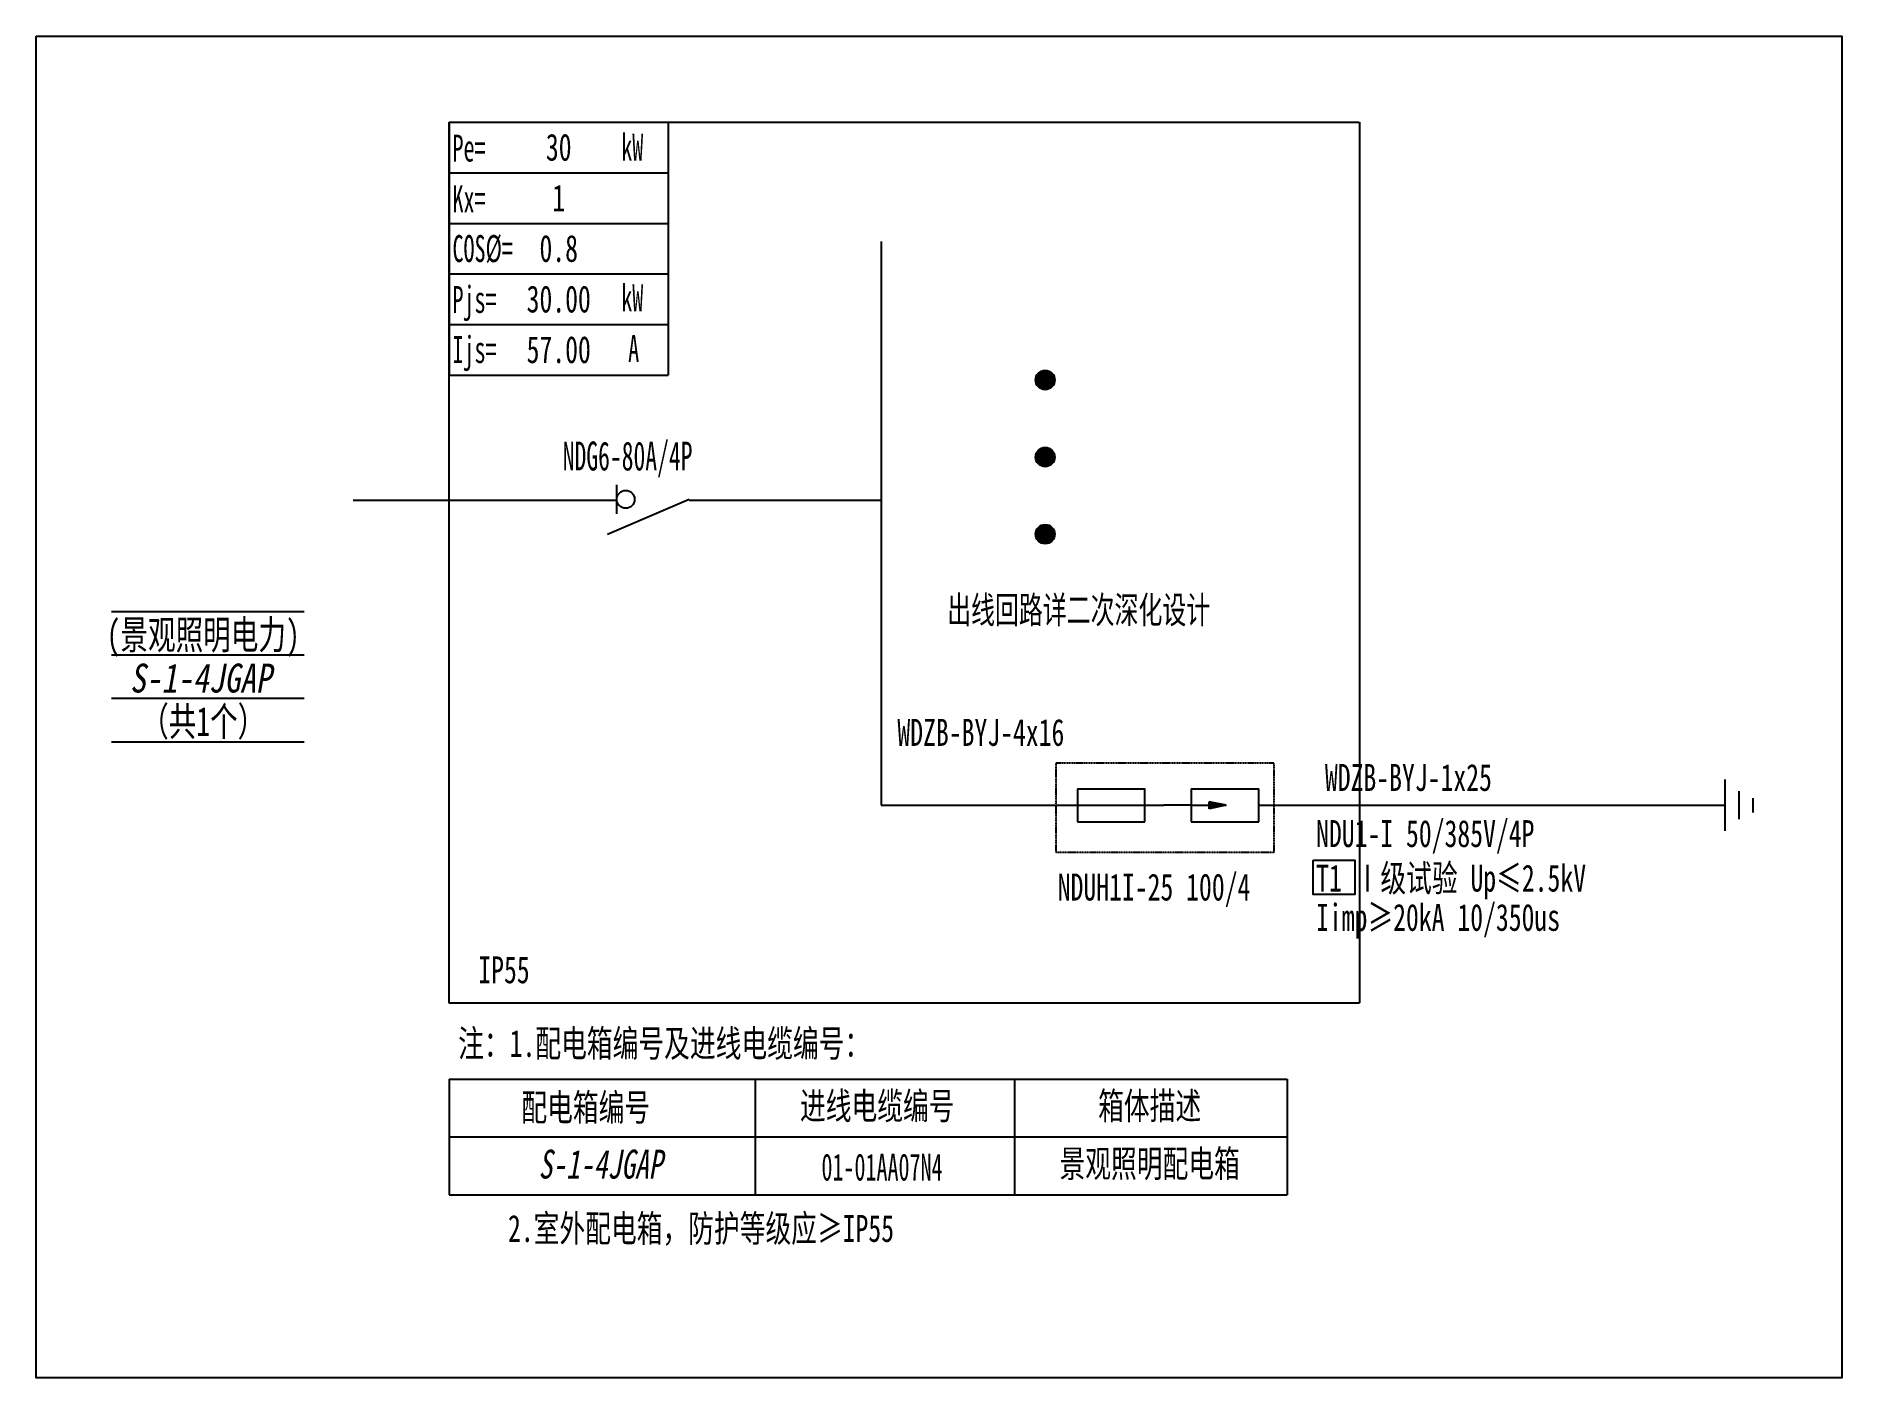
# Model space of a CAD drawing. Extents: x 398284 to 400715, y 371912 to 373718.
import ezdxf
from ezdxf.enums import TextEntityAlignment as Align

# ---------------------------------------------------------------- set-up
doc = ezdxf.new("R2010")
doc.units = 0
doc.header["$MEASUREMENT"] = 0
doc.linetypes.add('DASH', pattern=[0.35, 0.25, -0.1])
doc.linetypes.add('DASHED2', pattern=[0.375, 0.25, -0.125])
for name, color, linetype in [('D_E_Eqpm(强电设备)', 100, 'Continuous'), ('D_E_Eqpm（强电设备）', 100, 'Continuous'), ('D_E_Text(强电文字)', 51, 'Continuous'), ('D_E_Text（强电文字）', 51, 'Continuous'), ('D_E_Wire(强电线缆)', 10, 'Continuous'), ('D_E_Wire（强电线缆）', 10, 'Continuous'), ('D_T_TableDim（表格尺寸）', 255, 'Continuous'), ('E_E_Text（强电文字）', 51, 'Continuous'), ('E_E_Wire（强电线缆）', 10, 'Continuous'), ('E_T_TableDim（表格尺寸）', 255, 'Continuous'), ('系统图', 220, 'Continuous')]:
    doc.layers.add(name, color=color, linetype=linetype)
doc.styles.add('电气', font='', dxfattribs={"width": 0.7})
doc.styles.add('电气箱', font='simhei.ttf', dxfattribs={"width": 0.8, "oblique": 10})
doc.styles.get('电气').set_extended_font_data('SimSun')

msp = doc.modelspace()

# ---------------------------------------------------------------- linework, layer by layer
at = {"linetype": 'DASHED2', "elevation": 0}
msp.add_lwpolyline([(399657, 372739.4), (399950, 372739.4), (399950, 372618.7), (399657, 372618.7)], close=True, dxfattribs=at)
at = {"layer": 'D_E_Eqpm(强电设备)'}
for p, q in [((399685.6, 372704.3), (399776.8, 372704.3)), ((399685.6, 372704.3), (399685.6, 372660.1)), ((399776.6, 372660.1), (399776.6, 372704.3)), ((399838.8, 372704.3), (399930, 372704.3)), ((399838.8, 372704.3), (399838.8, 372660.1)), ((399929.7, 372660.1), (399929.7, 372704.3)), ((399838.8, 372682.2), (399802, 372682.2)), ((399838.8, 372682.2), (399886.1, 372682.2)), ((399886.1, 372682.2), (399863.2, 372686.9)), ((399863.2, 372677.5), (399863.2, 372686.9)), ((399886.1, 372682.2), (399863.2, 372677.5)), ((399685.6, 372660.1), (399776.6, 372660.1)), ((399838.8, 372660.1), (399929.7, 372660.1))]:
    msp.add_line(p, q, dxfattribs=at)
msp.add_solid([(399863.2, 372677.5), (399886.1, 372682.2), (399863.2, 372686.9)], dxfattribs=at)
at = {"layer": 'D_E_Eqpm（强电设备）'}
for p, q in [((399162.7, 373094), (399052.9, 373046.9)), ((399065.5, 373074.5), (399065.5, 373113.4))]:
    msp.add_line(p, q, dxfattribs=at)
msp.add_circle((399077.4, 373094), 12, dxfattribs=at)
at = {"layer": 'D_E_Text（强电文字）', "elevation": 0}
msp.add_lwpolyline([(400003, 372608.5), (400059.4, 372608.5), (400059.4, 372562.1), (400003, 372562.1)], close=True, dxfattribs=at)
at = {"layer": 'D_E_Wire(强电线缆)'}
msp.add_line((398710.2, 373092.9), (399065.5, 373092.9), dxfattribs=at)
at = {"layer": 'D_E_Wire（强电线缆）'}
for p, q in [((400557.8, 372647.6), (400557.8, 372716.9)), ((400576.7, 372663.3), (400576.7, 372701.2)), ((399421.4, 372682.2), (399802, 372682.2)), ((399929.7, 372682.2), (400557.8, 372682.2)), ((400595.6, 372672.7), (400595.6, 372691.7))]:
    msp.add_line(p, q, dxfattribs=at)
for centre in [(399642.2, 373254.6), (399642.2, 373150.9), (399642.2, 373047.1)]:
    msp.add_circle(centre, 13, dxfattribs=at)
at = {"layer": 'D_E_Wire（强电线缆）', "linetype": 'Continuous'}
for points in [[(399630.7, 373248.8), (399629.9, 373258.7), (399630.7, 373260.5)], [(399631.7, 373247), (399630.7, 373260.5), (399631.7, 373262.3)], [(399630.7, 373248.8), (399630.7, 373260.5), (399631.7, 373247)], [(399633.1, 373245.5), (399631.7, 373262.3), (399633.1, 373263.8)], [(399631.7, 373247), (399631.7, 373262.3), (399633.1, 373245.5)], [(399634.6, 373244.2), (399633.1, 373263.8), (399634.6, 373265.1)], [(399633.1, 373245.5), (399633.1, 373263.8), (399634.6, 373244.2)], [(399636.3, 373243.1), (399634.6, 373265.1), (399636.3, 373266.2)], [(399634.6, 373244.2), (399634.6, 373265.1), (399636.3, 373243.1)], [(399638.2, 373242.3), (399636.3, 373266.2), (399638.2, 373267)], [(399636.3, 373243.1), (399636.3, 373266.2), (399638.2, 373242.3)], [(399640.2, 373241.8), (399638.2, 373267), (399640.2, 373267.5)], [(399638.2, 373242.3), (399638.2, 373267), (399640.2, 373241.8)], [(399642.2, 373241.7), (399640.2, 373267.5), (399642.2, 373267.6)], [(399640.2, 373241.8), (399640.2, 373267.5), (399642.2, 373241.7)], [(399642.2, 373241.7), (399642.2, 373267.6), (399644.3, 373241.8)], [(399644.3, 373241.8), (399642.2, 373267.6), (399644.3, 373267.5)], [(399644.3, 373241.8), (399644.3, 373267.5), (399646.2, 373242.3)], [(399646.2, 373242.3), (399644.3, 373267.5), (399646.2, 373267)], [(399646.2, 373242.3), (399646.2, 373267), (399648.1, 373243.1)], [(399648.1, 373243.1), (399646.2, 373267), (399648.1, 373266.2)], [(399648.1, 373243.1), (399648.1, 373266.2), (399649.9, 373244.2)], [(399649.9, 373244.2), (399648.1, 373266.2), (399649.9, 373265.1)], [(399649.9, 373244.2), (399649.9, 373265.1), (399651.4, 373245.5)], [(399651.4, 373245.5), (399649.9, 373265.1), (399651.4, 373263.8)], [(399651.4, 373245.5), (399651.4, 373263.8), (399652.7, 373247)], [(399652.7, 373247), (399651.4, 373263.8), (399652.7, 373262.3)], [(399652.7, 373247), (399652.7, 373262.3), (399653.8, 373248.8)], [(399653.8, 373248.8), (399652.7, 373262.3), (399653.8, 373260.5)], [(399653.8, 373248.8), (399653.8, 373260.5), (399654.6, 373250.6)], [(399654.6, 373250.6), (399653.8, 373260.5), (399654.6, 373258.7)], [(399629.4, 373252.6), (399629.3, 373254.6), (399629.4, 373256.7)], [(399629.9, 373250.6), (399629.4, 373256.7), (399629.9, 373258.7)], [(399629.4, 373252.6), (399629.4, 373256.7), (399629.9, 373250.6)], [(399629.9, 373250.6), (399629.9, 373258.7), (399630.7, 373248.8)], [(399654.6, 373250.6), (399654.6, 373258.7), (399655, 373252.6)], [(399655, 373252.6), (399654.6, 373258.7), (399655, 373256.7)], [(399655, 373252.6), (399655, 373256.7), (399655.2, 373254.6)], [(399636.3, 373139.3), (399634.6, 373161.4), (399636.3, 373162.4)], [(399638.2, 373138.5), (399636.3, 373162.4), (399638.2, 373163.2)], [(399636.3, 373139.3), (399636.3, 373162.4), (399638.2, 373138.5)], [(399640.2, 373138.1), (399638.2, 373163.2), (399640.2, 373163.7)], [(399638.2, 373138.5), (399638.2, 373163.2), (399640.2, 373138.1)], [(399642.2, 373137.9), (399640.2, 373163.7), (399642.2, 373163.8)], [(399640.2, 373138.1), (399640.2, 373163.7), (399642.2, 373137.9)], [(399642.2, 373137.9), (399642.2, 373163.8), (399644.3, 373138.1)], [(399644.3, 373138.1), (399642.2, 373163.8), (399644.3, 373163.7)], [(399644.3, 373138.1), (399644.3, 373163.7), (399646.2, 373138.5)], [(399646.2, 373138.5), (399644.3, 373163.7), (399646.2, 373163.2)], [(399646.2, 373138.5), (399646.2, 373163.2), (399648.1, 373139.3)], [(399648.1, 373139.3), (399646.2, 373163.2), (399648.1, 373162.4)], [(399648.1, 373139.3), (399648.1, 373162.4), (399649.9, 373140.4)], [(399649.9, 373140.4), (399648.1, 373162.4), (399649.9, 373161.4)], [(399629.4, 373148.8), (399629.3, 373150.9), (399629.4, 373152.9)], [(399629.9, 373146.9), (399629.4, 373152.9), (399629.9, 373154.9)], [(399629.4, 373148.8), (399629.4, 373152.9), (399629.9, 373146.9)], [(399630.7, 373145), (399629.9, 373154.9), (399630.7, 373156.8)], [(399629.9, 373146.9), (399629.9, 373154.9), (399630.7, 373145)], [(399631.7, 373143.3), (399630.7, 373156.8), (399631.7, 373158.5)], [(399630.7, 373145), (399630.7, 373156.8), (399631.7, 373143.3)], [(399633.1, 373141.7), (399631.7, 373158.5), (399633.1, 373160.1)], [(399631.7, 373143.3), (399631.7, 373158.5), (399633.1, 373141.7)], [(399634.6, 373140.4), (399633.1, 373160.1), (399634.6, 373161.4)], [(399633.1, 373141.7), (399633.1, 373160.1), (399634.6, 373140.4)], [(399634.6, 373140.4), (399634.6, 373161.4), (399636.3, 373139.3)], [(399649.9, 373140.4), (399649.9, 373161.4), (399651.4, 373141.7)], [(399651.4, 373141.7), (399649.9, 373161.4), (399651.4, 373160.1)], [(399651.4, 373141.7), (399651.4, 373160.1), (399652.7, 373143.3)], [(399652.7, 373143.3), (399651.4, 373160.1), (399652.7, 373158.5)], [(399652.7, 373143.3), (399652.7, 373158.5), (399653.8, 373145)], [(399653.8, 373145), (399652.7, 373158.5), (399653.8, 373156.8)], [(399653.8, 373145), (399653.8, 373156.8), (399654.6, 373146.9)], [(399654.6, 373146.9), (399653.8, 373156.8), (399654.6, 373154.9)], [(399654.6, 373146.9), (399654.6, 373154.9), (399655, 373148.8)], [(399655, 373148.8), (399654.6, 373154.9), (399655, 373152.9)], [(399655, 373148.8), (399655, 373152.9), (399655.2, 373150.9)], [(399629.4, 373045.1), (399629.3, 373047.1), (399629.4, 373049.1)], [(399629.9, 373043.1), (399629.4, 373049.1), (399629.9, 373051.1)], [(399629.4, 373045.1), (399629.4, 373049.1), (399629.9, 373043.1)], [(399630.7, 373041.2), (399629.9, 373051.1), (399630.7, 373053)], [(399629.9, 373043.1), (399629.9, 373051.1), (399630.7, 373041.2)], [(399631.7, 373039.5), (399630.7, 373053), (399631.7, 373054.7)], [(399630.7, 373041.2), (399630.7, 373053), (399631.7, 373039.5)], [(399633.1, 373037.9), (399631.7, 373054.7), (399633.1, 373056.3)], [(399631.7, 373039.5), (399631.7, 373054.7), (399633.1, 373037.9)], [(399634.6, 373036.6), (399633.1, 373056.3), (399634.6, 373057.6)], [(399633.1, 373037.9), (399633.1, 373056.3), (399634.6, 373036.6)], [(399636.3, 373035.5), (399634.6, 373057.6), (399636.3, 373058.7)], [(399634.6, 373036.6), (399634.6, 373057.6), (399636.3, 373035.5)], [(399638.2, 373034.8), (399636.3, 373058.7), (399638.2, 373059.4)], [(399636.3, 373035.5), (399636.3, 373058.7), (399638.2, 373034.8)], [(399640.2, 373034.3), (399638.2, 373059.4), (399640.2, 373059.9)], [(399638.2, 373034.8), (399638.2, 373059.4), (399640.2, 373034.3)], [(399642.2, 373034.1), (399640.2, 373059.9), (399642.2, 373060.1)], [(399640.2, 373034.3), (399640.2, 373059.9), (399642.2, 373034.1)], [(399642.2, 373034.1), (399642.2, 373060.1), (399644.3, 373034.3)], [(399644.3, 373034.3), (399642.2, 373060.1), (399644.3, 373059.9)], [(399644.3, 373034.3), (399644.3, 373059.9), (399646.2, 373034.8)], [(399646.2, 373034.8), (399644.3, 373059.9), (399646.2, 373059.4)], [(399646.2, 373034.8), (399646.2, 373059.4), (399648.1, 373035.5)], [(399648.1, 373035.5), (399646.2, 373059.4), (399648.1, 373058.7)], [(399648.1, 373035.5), (399648.1, 373058.7), (399649.9, 373036.6)], [(399649.9, 373036.6), (399648.1, 373058.7), (399649.9, 373057.6)], [(399649.9, 373036.6), (399649.9, 373057.6), (399651.4, 373037.9)], [(399651.4, 373037.9), (399649.9, 373057.6), (399651.4, 373056.3)], [(399651.4, 373037.9), (399651.4, 373056.3), (399652.7, 373039.5)], [(399652.7, 373039.5), (399651.4, 373056.3), (399652.7, 373054.7)], [(399652.7, 373039.5), (399652.7, 373054.7), (399653.8, 373041.2)], [(399653.8, 373041.2), (399652.7, 373054.7), (399653.8, 373053)], [(399653.8, 373041.2), (399653.8, 373053), (399654.6, 373043.1)], [(399654.6, 373043.1), (399653.8, 373053), (399654.6, 373051.1)], [(399654.6, 373043.1), (399654.6, 373051.1), (399655, 373045.1)], [(399655, 373045.1), (399654.6, 373051.1), (399655, 373049.1)], [(399655, 373045.1), (399655, 373049.1), (399655.2, 373047.1)]]:
    msp.add_solid(points, dxfattribs=at)
at = {"layer": 'D_T_TableDim（表格尺寸）', "linetype": 'Continuous'}
for p, q in [((398384.9, 372942.9), (398644.3, 372942.9)), ((398384.9, 372884.6), (398644.3, 372884.6)), ((398384.9, 372826.2), (398644.3, 372826.2)), ((398384.9, 372767.8), (398644.3, 372767.8))]:
    msp.add_line(p, q, dxfattribs=at)
at = {"layer": 'D_T_TableDim（表格尺寸）', "ltscale": 3.5}
for p, q in [((398839.6, 372313.7), (399968, 372313.7)), ((398839.6, 372313.7), (398839.6, 372158)), ((399251.9, 372313.7), (399251.9, 372158)), ((399601.1, 372313.7), (399601.1, 372158)), ((399968, 372313.7), (399968, 372158)), ((398839.6, 372235.9), (399968, 372235.9)), ((398839.6, 372235.9), (399968, 372235.9)), ((398839.6, 372158), (399968, 372158))]:
    msp.add_line(p, q, dxfattribs=at)
at = {"layer": 'E_E_Text（强电文字）', "linetype": 'Continuous'}
for p, q in [((398839.6, 373601.7), (399134.7, 373601.7)), ((398839.6, 373601.7), (398839.6, 373261.2)), ((399134.7, 373601.7), (399134.7, 373261.2)), ((398839.6, 373533.6), (399134.7, 373533.6)), ((398839.6, 373465.5), (399134.7, 373465.5)), ((398839.6, 373397.4), (399134.7, 373397.4)), ((398839.6, 373329.3), (399134.7, 373329.3)), ((398839.6, 373261.2), (399134.7, 373261.2))]:
    msp.add_line(p, q, dxfattribs=at)
at = {"layer": 'E_E_Wire（强电线缆）'}
for p, q in [((399421.4, 373441.2), (399421.4, 372682.2)), ((399162.8, 373092.9), (399421.4, 373092.9))]:
    msp.add_line(p, q, dxfattribs=at)
at = {"layer": 'E_T_TableDim（表格尺寸）', "linetype": 'DASH', "ltscale": 2}
for p, q in [((398839.6, 372416), (398839.6, 373601.7)), ((398839.6, 373601.7), (400065.4, 373601.7)), ((400065.4, 373601.7), (400065.4, 372416)), ((400065.4, 372416), (398839.6, 372416))]:
    msp.add_line(p, q, dxfattribs=at)
at = {"layer": '系统图', "ltscale": 9973.992009}
msp.add_lwpolyline([(398283.5, 373717.5), (400715, 373717.5), (400715, 371911.5), (398283.5, 371911.5)], close=True, dxfattribs=at)

# ---------------------------------------------------------------- texts
at = {"layer": 'D_E_Text(强电文字)', "color": 1, "style": '电气', "width": 0.6}
msp.add_text('NDG6-80A/4P', height=38.914, dxfattribs=at).set_placement((398992.6, 373132.9))
at = {"layer": 'D_E_Text(强电文字)', "style": '电气', "width": 0.7}
for s, p in [('WDZB-BYJ-4x16', (399443.2, 372762.2)), ('WDZB-BYJ-1x25', (400018.9, 372701.5)), ('T1 Ⅰ级试验 Up≤2.5kV ', (400007, 372566)), ('Iimp≥20kA 10/350us', (400007, 372513.2))]:
    msp.add_text(s, height=36.32, dxfattribs=at).set_placement(p)
at = {"layer": 'D_E_Text(强电文字)', "color": 51, "true_color": 0xffff7f, "style": '电气', "width": 0.7}
msp.add_text('NDU1-I 50/385V/4P', height=36.32, dxfattribs=at).set_placement((400007, 372626))
at = {"layer": 'D_E_Text（强电文字）', "linetype": 'Continuous', "style": '电气', "width": 0.6}
for s, height, p in [('Pe=', 36.32, (398844.2, 373548.7)), ('kW', 36.32, (399071.4, 373550)), ('Kx=', 36.32, (398844.2, 373480.4)), ('COS%%C=', 36.32, (398844.2, 373413.4)), ('Pjs=', 36.32, (398844.2, 373344.9)), ('kW', 36.32, (399071.4, 373347.2)), ('Ijs=', 36.32, (398844.2, 373277.5)), ('A', 36.3, (399080.7, 373279))]:
    msp.add_text(s, height=height, dxfattribs=at).set_placement(p)
at = {"layer": 'D_E_Text（强电文字）', "style": '电气'}
for s, width, p in [('出线回路详二次深化设计', 0.65, (399510.2, 372927.1)), ('注：1.配电箱编号及进线电缆编号：', 0.7, (398851.8, 372343.6)), ('2.室外配电箱，防护等级应≥IP55', 0.7, (398918.9, 372094.5))]:
    msp.add_text(s, height=36.32, dxfattribs=dict(at, width=width)).set_placement(p)
at = {"layer": 'D_E_Text（强电文字）', "color": 51, "true_color": 0xffff7f, "style": '电气', "width": 0.7}
msp.add_text('NDUH1I-25 100/4', height=36.32, dxfattribs=at).set_placement((399659.1, 372554))
at = {"layer": 'D_E_Text（强电文字）', "style": '电气'}
for s, width, p in [('IP55', 0.7, (398913.5, 372460.5)), ('配电箱编号', 0.7, (399023.6, 372276.4)), ('进线电缆编号', 0.7, (399416.1, 372278.4)), ('箱体描述', 0.7, (399782.9, 372278.4)), ('景观照明配电箱', 0.7, (399782.9, 372200.5)), ('01-01AA07N4', 0.6, (399422.5, 372195))]:
    msp.add_text(s, height=36.32, dxfattribs=dict(at, width=width)).set_placement(p, align=Align.MIDDLE)
at = {"layer": 'D_E_Text（强电文字）', "style": '电气箱', "oblique": 10, "width": 0.7}
msp.add_text('S-1-4JGAP', height=38.91, dxfattribs=at).set_placement((399043.4, 372199.2), align=Align.MIDDLE)
at = {"layer": 'E_E_Text（强电文字）', "linetype": 'Continuous', "style": '电气', "width": 0.7}
for s, p in [('(景观照明电力)', (398508.5, 372892.3)), ('（共1个）', (398508.5, 372775.6))]:
    msp.add_text(s, height=38.91, dxfattribs=at).set_placement(p, align=Align.CENTER)
at = {"layer": 'E_E_Text（强电文字）', "linetype": 'Continuous', "style": '电气箱', "oblique": 10, "width": 0.8}
msp.add_text('S-1-4JGAP', height=38.91, dxfattribs=at).set_placement((398505.2, 372834), align=Align.CENTER)
at = {"layer": 'E_E_Text（强电文字）', "linetype": 'Continuous', "width": 295.083, "attachment_point": 5, "style": '电气'}
for s, insert, char_height in [('30', (398987.2, 373567.7), 36.32), ('1', (398987.2, 373499.6), 36.3), ('0.8', (398987.2, 373431.5), 36.32), ('{\\C256;30.00}', (398987.2, 373363.4), 36.32), ('{\\C256;57.00}', (398987.2, 373295.3), 36.32)]:
    msp.add_mtext(s, dxfattribs=dict(at, insert=insert, char_height=char_height))

doc.saveas('drawing.dxf')
